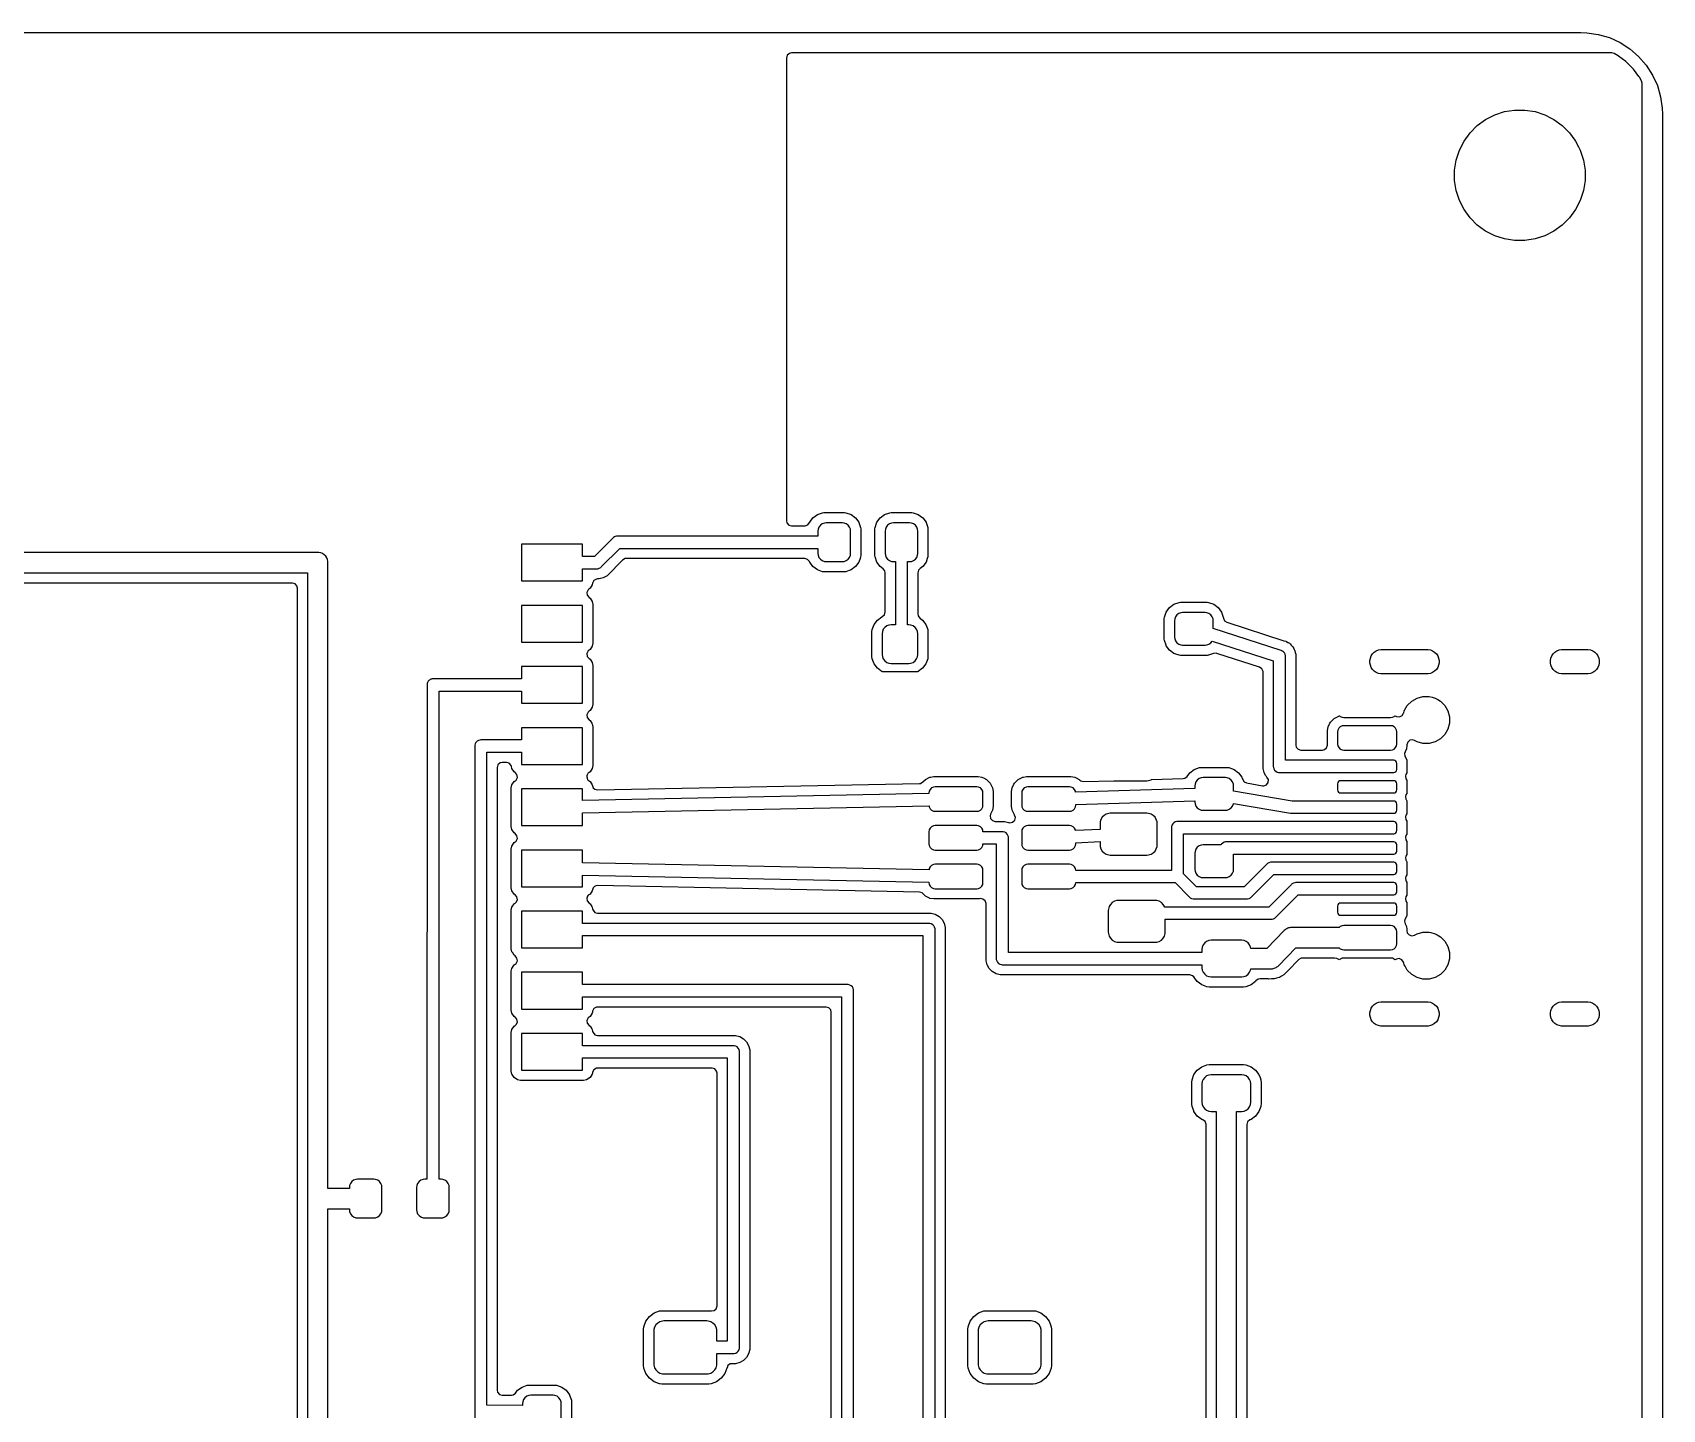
# Model space of a CAD drawing. Header units: millimetres. Extents: x 0 to 80, y 0 to 62.
# Drawn here: x 40 to 80, y 28.23 to 62 of the extents above; entities that cross this region are included whole.
import ezdxf

# ---------------------------------------------------------------- set-up
doc = ezdxf.new("R2010")
doc.units = ezdxf.units.MM
doc.layers.add('ABLATE', color=1, linetype='CONTINUOUS')

msp = doc.modelspace()

# ---------------------------------------------------------------- linework, layer by layer
at = {"layer": 'ABLATE'}
for points in [[(2, 62), (78, 62), (78.1429, 61.9975), (78.4257, 61.9568), (78.6998, 61.8763), (78.9597, 61.7576), (79.2001, 61.6031), (79.416, 61.416), (79.6031, 61.2001), (79.7576, 60.9597), (79.8763, 60.6998), (79.9568, 60.4257), (79.9975, 60.1429), (80, 60), (80, 2)], [(79.5, 1.2416), (79.5, 60.7584), (79.4848, 60.8179), (79.434, 60.911), (79.4244, 60.9259), (79.2897, 61.1058), (79.2781, 61.1192), (79.1192, 61.2781), (79.1058, 61.2897), (78.9259, 61.4244), (78.911, 61.434), (78.8179, 61.4848), (78.7584, 61.5), (58.624, 61.5), (58.5725, 61.4888), (58.5197, 61.443), (58.5, 61.376), (58.5, 58.626), (58.5, 50.0245), (58.5112, 49.973), (58.557, 49.9202), (58.624, 49.9005), (58.9536, 49.9005), (58.965, 49.901), (59.03, 49.9268), (59.0707, 49.9835), (59.0722, 49.9879), (59.0722, 49.9879), (59.1529, 50.0971), (59.2621, 50.1778), (59.2621, 50.1778), (59.3903, 50.2226), (59.3903, 50.2226), (59.4207, 50.2255), (59.4207, 50.2255), (59.9293, 50.2255), (59.9293, 50.2255), (59.9597, 50.2226), (60.0879, 50.1778), (60.0879, 50.1778), (60.1971, 50.0971), (60.2778, 49.9879), (60.2804, 49.9803), (60.3226, 49.8597), (60.3226, 49.8597), (60.3255, 49.8293), (60.3255, 49.1707), (60.3226, 49.1403), (60.3226, 49.1403), (60.3084, 49.0995), (60.2778, 49.0121), (60.1971, 48.9029), (60.0879, 48.8222), (60.0439, 48.8068), (59.9597, 48.7774), (59.9597, 48.7774), (59.9293, 48.7745), (59.4207, 48.7745), (59.4207, 48.7745), (59.3903, 48.7774), (59.3048, 48.8073), (59.2621, 48.8222), (59.1529, 48.9029), (59.0722, 49.0121), (59.0722, 49.0121), (59.0722, 49.0121), (59.0707, 49.0165), (59.0664, 49.027), (59.0207, 49.0798), (58.9536, 49.0995), (54.569, 49.0995), (54.5426, 49.0967), (54.4813, 49.0632), (54.0976, 48.6795), (54.0063, 48.6268), (53.9044, 48.5995), (53.9044, 48.5995), (53.867, 48.5995), (53.8385, 48.5962), (53.7778, 48.5616), (53.7454, 48.4997), (53.736, 48.4523), (53.736, 48.4523), (53.6806, 48.3694), (53.6562, 48.3531), (53.6329, 48.3329), (53.6027, 48.2698), (53.6114, 48.2005), (53.6562, 48.1469), (53.6806, 48.1306), (53.736, 48.0477), (53.736, 48.0477), (53.7505, 47.9747), (53.7505, 47.9747), (53.7505, 47.9747), (53.7505, 47.3011), (53.7505, 47.0253), (53.736, 46.9523), (53.6806, 46.8694), (53.6562, 46.8531), (53.6329, 46.8329), (53.6027, 46.7698), (53.6114, 46.7005), (53.6562, 46.6469), (53.6806, 46.6306), (53.736, 46.5477), (53.736, 46.5477), (53.7505, 46.4747), (53.7505, 46.4747), (53.7505, 46.4747), (53.7505, 45.5253), (53.736, 45.4523), (53.6806, 45.3694), (53.6562, 45.3531), (53.6329, 45.3329), (53.6027, 45.2698), (53.6114, 45.2005), (53.6562, 45.1469), (53.6806, 45.1306), (53.7249, 45.0642), (53.736, 45.0477), (53.736, 45.0477), (53.7505, 44.9747), (53.7505, 44.9747), (53.7505, 44.9747), (53.7505, 44.0253), (53.736, 43.9523), (53.6806, 43.8694), (53.6562, 43.8531), (53.6329, 43.8329), (53.6278, 43.8224), (53.6192, 43.8145), (53.613, 43.7914), (53.6027, 43.7698), (53.6041, 43.7583), (53.6011, 43.747), (53.6084, 43.7242), (53.6114, 43.7005), (53.6189, 43.6916), (53.6224, 43.6805), (53.636, 43.6604), (53.6806, 43.6306), (53.736, 43.5477), (53.7458, 43.4983), (53.7599, 43.4775), (53.7976, 43.4414), (53.865, 43.4231), (61.7672, 43.5825), (61.7911, 43.5853), (61.8524, 43.6188), (61.9117, 43.678), (61.9117, 43.678), (61.9117, 43.678), (62.0247, 43.7356), (62.0409, 43.7382), (62.1185, 43.7505), (63.2065, 43.7505), (63.3003, 43.7356), (63.3365, 43.7172), (63.4133, 43.678), (63.4133, 43.678), (63.4133, 43.678), (63.503, 43.5883), (63.503, 43.5883), (63.5031, 43.5883), (63.5606, 43.4753), (63.5755, 43.3815), (63.5755, 43.0185), (63.5755, 43.0185), (63.5606, 42.9247), (63.5606, 42.9247), (63.5128, 42.8308), (63.5005, 42.7921), (63.5105, 42.723), (63.5562, 42.6702), (63.6233, 42.6505), (63.8527, 42.6505), (63.8527, 42.6505), (63.9546, 42.6232), (63.9546, 42.6232), (63.9624, 42.6211), (63.9628, 42.6223), (63.9847, 42.617), (64.0532, 42.6309), (64.1033, 42.6796), (64.1191, 42.7476), (64.0997, 42.8021), (64.1014, 42.803), (64.097, 42.8117), (64.0969, 42.8117), (64.0394, 42.9247), (64.0317, 42.973), (64.0245, 43.0185), (64.0245, 43.3815), (64.0394, 43.4753), (64.086, 43.5669), (64.0969, 43.5883), (64.097, 43.5883), (64.097, 43.5883), (64.1867, 43.678), (64.1867, 43.678), (64.1867, 43.678), (64.2997, 43.7356), (64.3159, 43.7382), (64.3935, 43.7505), (65.4815, 43.7505), (65.5753, 43.7356), (65.6115, 43.7172), (65.6883, 43.678), (65.6883, 43.678), (65.6883, 43.678), (65.7031, 43.6633), (65.727, 43.6447), (65.7946, 43.6271), (66.5401, 43.65), (67.35, 43.65), (67.3891, 43.6531), (67.4493, 43.6706), (67.4625, 43.6784), (68.2371, 43.7022), (68.2774, 43.7103), (68.333, 43.7525), (68.4029, 43.8471), (68.5121, 43.9278), (68.5121, 43.9278), (68.6403, 43.9726), (68.6403, 43.9726), (68.6707, 43.9755), (68.6707, 43.9755), (69.3293, 43.9755), (69.3293, 43.9755), (69.3597, 43.9726), (69.4879, 43.9278), (69.4879, 43.9278), (69.5971, 43.8471), (69.6778, 43.7379), (69.6903, 43.7022), (69.6993, 43.6765), (69.7326, 43.626), (69.7954, 43.5953), (70.1868, 43.5283), (70.2166, 43.5269), (70.282, 43.5513), (70.3239, 43.6072), (70.3289, 43.6769), (70.2954, 43.7382), (70.2795, 43.7541), (70.2704, 43.7698), (70.2302, 43.8395), (70.2268, 43.8454), (70.2268, 43.8454), (70.2247, 43.8531), (70.1995, 43.9473), (70.1995, 44.0527), (70.1995, 46.3177), (70.1986, 46.3322), (70.1712, 46.3965), (70.1134, 46.4357), (69.0652, 46.7727), (69.0561, 46.7752), (68.9863, 46.7716), (68.8597, 46.7274), (68.8536, 46.7268), (68.8293, 46.7245), (68.1707, 46.7245), (68.1707, 46.7245), (68.1403, 46.7274), (68.0548, 46.7573), (68.0121, 46.7722), (67.9029, 46.8529), (67.8222, 46.9621), (67.8173, 46.9762), (67.7774, 47.0903), (67.7774, 47.0903), (67.7745, 47.1207), (67.7745, 47.6293), (67.7774, 47.6597), (67.7774, 47.6597), (67.8222, 47.7879), (67.8222, 47.7879), (67.9029, 47.8971), (68.0121, 47.9778), (68.0121, 47.9778), (68.1403, 48.0226), (68.1403, 48.0226), (68.1707, 48.0255), (68.1707, 48.0255), (68.8293, 48.0255), (68.8293, 48.0255), (68.8597, 48.0226), (68.9879, 47.9778), (68.9879, 47.9778), (69.0971, 47.8971), (69.1778, 47.7879), (69.189, 47.7558), (69.2226, 47.6597), (69.2226, 47.6597), (69.2243, 47.6419), (69.2246, 47.6389), (69.252, 47.5746), (69.3098, 47.5354), (70.7103, 47.0852), (70.7161, 47.0835), (70.7546, 47.0732), (70.7621, 47.0701), (70.7621, 47.0702), (70.7655, 47.0688), (70.7654, 47.0686), (70.7728, 47.0652), (70.8062, 47.0436), (70.8114, 47.0404), (70.8459, 47.0205), (70.8524, 47.0155), (70.8524, 47.0156), (70.8553, 47.0134), (70.8552, 47.0133), (70.8614, 47.008), (70.8881, 46.9785), (70.8923, 46.9741), (70.9141, 46.9523), (70.9205, 46.9459), (70.9254, 46.9395), (70.9255, 46.9396), (70.9277, 46.9366), (70.9276, 46.9365), (70.9322, 46.9299), (70.9504, 46.8944), (70.9533, 46.8891), (70.9647, 46.8694), (70.9732, 46.8546), (70.9763, 46.8471), (70.9764, 46.8471), (70.9778, 46.8437), (70.9776, 46.8437), (70.9804, 46.8361), (70.9804, 46.836), (70.9888, 46.7971), (70.9902, 46.7912), (71.0005, 46.7527), (71.0005, 46.7527), (71.0016, 46.7447), (71.0017, 46.7447), (71.0021, 46.7411), (71.0019, 46.7411), (71.0026, 46.733), (71.001, 46.7005), (71.0007, 46.6932), (71.0005, 46.6871), (71.0005, 44.5245), (71.0117, 44.473), (71.0575, 44.4202), (71.1245, 44.4005), (71.6555, 44.4005), (71.707, 44.4117), (71.7598, 44.4575), (71.7795, 44.5245), (71.7795, 44.8815), (71.7944, 44.9753), (71.8397, 45.0642), (71.8519, 45.0883), (71.852, 45.0883), (71.852, 45.0883), (71.9417, 45.178), (71.9417, 45.178), (71.9417, 45.178), (72.0547, 45.2356), (72.0675, 45.2377), (72.081, 45.2398), (72.0928, 45.2279), (72.1372, 45.2062), (72.18, 45.2), (73.33, 45.2), (73.3728, 45.2062), (73.4172, 45.2279), (73.429, 45.2398), (73.4553, 45.2356), (73.4553, 45.2356), (73.4724, 45.2269), (73.4799, 45.2234), (73.5493, 45.2151), (73.6121, 45.2457), (73.6485, 45.3053), (73.6508, 45.314), (73.6637, 45.3621), (73.7395, 45.4934), (73.7395, 45.4934), (73.8466, 45.6005), (73.8466, 45.6005), (73.9779, 45.6763), (74.1242, 45.7155), (74.2758, 45.7155), (74.349, 45.6959), (74.4221, 45.6763), (74.4878, 45.6384), (74.5534, 45.6005), (74.6605, 45.4934), (74.7363, 45.3621), (74.7755, 45.2158), (74.7755, 45.0642), (74.7363, 44.9179), (74.6605, 44.7866), (74.5534, 44.6795), (74.4221, 44.6037), (74.2758, 44.5645), (74.2758, 44.5645), (74.1242, 44.5645), (74.1242, 44.5645), (73.9779, 44.6037), (73.9779, 44.6037), (73.9779, 44.6037), (73.9165, 44.6391), (73.8721, 44.6545), (73.803, 44.6446), (73.7502, 44.5988), (73.7305, 44.5318), (73.7305, 44.5185), (73.7305, 44.5185), (73.7305, 44.5185), (73.7156, 44.4247), (73.7156, 44.4247), (73.7156, 44.4247), (73.709, 44.4117), (73.6833, 44.3612), (73.6709, 44.3216), (73.6814, 44.2525), (73.7243, 44.1605), (73.7305, 44.1131), (73.7305, 43.8869), (73.7243, 43.8395), (73.707, 43.8024), (73.6965, 43.7667), (73.707, 43.6976), (73.7243, 43.6605), (73.7305, 43.6131), (73.7305, 43.3869), (73.7243, 43.3395), (73.707, 43.3024), (73.6965, 43.2667), (73.707, 43.1976), (73.7094, 43.1923), (73.7243, 43.1605), (73.7305, 43.1131), (73.7305, 42.8869), (73.7243, 42.8395), (73.707, 42.8024), (73.6965, 42.7667), (73.707, 42.6976), (73.7243, 42.6605), (73.7305, 42.6131), (73.7305, 42.3869), (73.7243, 42.3395), (73.707, 42.3024), (73.6965, 42.2667), (73.707, 42.1976), (73.7243, 42.1605), (73.7305, 42.1131), (73.7305, 41.8869), (73.7243, 41.8395), (73.707, 41.8024), (73.6965, 41.7667), (73.707, 41.6976), (73.7094, 41.6925), (73.7243, 41.6605), (73.7305, 41.6131), (73.7305, 41.3869), (73.7243, 41.3395), (73.707, 41.3024), (73.6965, 41.2667), (73.707, 41.1976), (73.7243, 41.1605), (73.7305, 41.1131), (73.7305, 40.8869), (73.7243, 40.8395), (73.707, 40.8024), (73.6965, 40.7667), (73.707, 40.6976), (73.7243, 40.6605), (73.7305, 40.6131), (73.7305, 40.3869), (73.7243, 40.3395), (73.6814, 40.2475), (73.6704, 40.2075), (73.6833, 40.1388), (73.7156, 40.0753), (73.7263, 40.008), (73.7305, 39.9815), (73.7305, 39.9682), (73.7394, 39.9222), (73.7826, 39.8672), (73.8486, 39.8444), (73.9165, 39.8609), (73.9779, 39.8963), (73.9779, 39.8963), (73.9779, 39.8963), (73.9779, 39.8963), (74.1242, 39.9355), (74.2758, 39.9355), (74.3127, 39.9256), (74.4221, 39.8963), (74.4724, 39.8672), (74.5534, 39.8205), (74.6605, 39.7134), (74.7363, 39.5821), (74.7755, 39.4358), (74.7755, 39.2842), (74.7363, 39.1379), (74.6605, 39.0066), (74.5534, 38.8995), (74.4221, 38.8237), (74.2758, 38.7845), (74.2758, 38.7845), (74.1242, 38.7845), (74.1242, 38.7845), (73.9779, 38.8237), (73.8466, 38.8995), (73.7395, 39.0066), (73.6859, 39.0995), (73.6637, 39.1379), (73.6508, 39.186), (73.6485, 39.1947), (73.6461, 39.2026), (73.6058, 39.2597), (73.5411, 39.286), (73.4724, 39.2731), (73.4553, 39.2644), (73.429, 39.2602), (73.4172, 39.2721), (73.3728, 39.2938), (73.33, 39.3), (72.18, 39.3), (72.1372, 39.2938), (72.0928, 39.2721), (72.081, 39.2602), (72.0547, 39.2644), (72.0122, 39.286), (71.9559, 39.2995), (71.1632, 39.2995), (71.1354, 39.2963), (71.0744, 39.2621), (70.8096, 38.9906), (70.801, 38.9807), (70.8005, 38.9802), (70.8005, 38.9802), (70.7565, 38.9362), (70.7557, 38.9354), (70.7122, 38.8908), (70.7095, 38.8892), (70.7073, 38.887), (70.6529, 38.8556), (70.5989, 38.8235), (70.5959, 38.8227), (70.5932, 38.8211), (70.5326, 38.8049), (70.4721, 38.7879), (70.4689, 38.7878), (70.4659, 38.787), (70.4031, 38.787), (70.3403, 38.7862), (70.3403, 38.7862), (70.3396, 38.7862), (70.3264, 38.787), (70.1248, 38.787), (70.0815, 38.7792), (70.0255, 38.7373), (70.0147, 38.7228), (70.0147, 38.7228), (70.0147, 38.7228), (69.9052, 38.6409), (69.9052, 38.6409), (69.7771, 38.5931), (69.7205, 38.587), (68.8795, 38.587), (68.8229, 38.5931), (68.6948, 38.6409), (68.5853, 38.7228), (68.5138, 38.8183), (68.4996, 38.8373), (68.4674, 38.8673), (68.4003, 38.887), (67.5564, 38.887), (67.55, 38.8875), (66.65, 38.8875), (66.6436, 38.887), (63.8527, 38.887), (63.7473, 38.887), (63.6454, 38.9143), (63.5541, 38.967), (63.4795, 39.0416), (63.4268, 39.1329), (63.3995, 39.2348), (63.3995, 40.6349), (63.3995, 40.6367), (63.3788, 40.7034), (63.3254, 40.7484), (63.2561, 40.7574), (63.2311, 40.7534), (63.2065, 40.7495), (63.2065, 40.7495), (62.1185, 40.7495), (62.1185, 40.7495), (62.0247, 40.7644), (62.0139, 40.7698), (61.9117, 40.822), (61.9117, 40.822), (61.9117, 40.822), (61.8524, 40.8812), (61.8339, 40.8965), (61.7672, 40.9175), (53.865, 41.0769), (53.834, 41.0736), (53.8246, 41.0682), (53.8137, 41.0669), (53.7947, 41.0513), (53.7733, 41.039), (53.7683, 41.0294), (53.7599, 41.0225), (53.7458, 41.0017), (53.736, 40.9523), (53.6806, 40.8694), (53.636, 40.8396), (53.6224, 40.8195), (53.6027, 40.7698), (53.6114, 40.7005), (53.6562, 40.6469), (53.6806, 40.6306), (53.7256, 40.5632), (53.736, 40.5477), (53.736, 40.5477), (53.7454, 40.5003), (53.7542, 40.473), (53.8, 40.4202), (53.867, 40.4005), (62.0527, 40.4005), (62.0527, 40.4005), (62.1546, 40.3732), (62.2459, 40.3205), (62.3205, 40.2459), (62.3732, 40.1546), (62.4005, 40.0527), (62.4005, 40.0527), (62.4005, 30.1979), (62.4005, 23.5479)], [(47.25, 22.25), (47.25, 33.15), (47.775, 33.15), (47.775, 33.125), (47.7796, 33.0825), (47.7995, 33.0291), (47.8336, 32.9836), (47.8792, 32.9495), (47.9325, 32.9296), (47.975, 32.925), (48.375, 32.925), (48.4175, 32.9296), (48.4709, 32.9495), (48.5164, 32.9836), (48.5505, 33.0291), (48.5704, 33.0825), (48.575, 33.125), (48.575, 33.675), (48.5704, 33.7175), (48.5505, 33.7708), (48.5164, 33.8164), (48.4709, 33.8505), (48.4175, 33.8704), (48.375, 33.875), (47.975, 33.875), (47.9325, 33.8704), (47.8792, 33.8505), (47.8336, 33.8164), (47.7995, 33.7708), (47.7796, 33.7175), (47.775, 33.675), (47.775, 33.65), (47.25, 33.65), (47.25, 49), (47.2488, 49.0245), (47.2392, 49.0726), (47.2205, 49.1178), (47.1933, 49.1586), (47.1586, 49.1933), (47.1178, 49.2205), (47.0726, 49.2392), (47.0245, 49.2488), (47, 49.25), (36, 49.25)], [(36, 48.75), (46.75, 48.75), (46.75, 22.25), (29.65, 22.25)], [(30.0245, 22.5005), (46.3755, 22.5005), (46.427, 22.5117), (46.4798, 22.5575), (46.4995, 22.6245), (46.4995, 48.3755), (46.4883, 48.427), (46.4425, 48.4798), (46.3755, 48.4995), (36.3338, 48.4995)], [(52.975, 27.975), (52.975, 28.375), (52.9704, 28.4175), (52.9505, 28.4709), (52.9164, 28.5164), (52.8708, 28.5505), (52.8175, 28.5704), (52.775, 28.575), (52.225, 28.575), (52.1825, 28.5704), (52.1292, 28.5505), (52.0836, 28.5164), (52.0495, 28.4709), (52.0296, 28.4175), (52.025, 28.375), (52.025, 28.3266), (51.15, 28.3295), (51.15, 44.35), (52, 44.35), (52, 44.05), (53.5, 44.05), (53.5, 44.95), (52, 44.95), (52, 44.65), (51, 44.65), (50.9804, 44.6487), (50.9426, 44.6386), (50.9087, 44.619), (50.881, 44.5913), (50.8614, 44.5574), (50.8513, 44.5196), (50.85, 44.5), (50.85, 24.023)], [(59.5995, 23.0641), (59.5995, 37.9755), (59.5883, 38.027), (59.5425, 38.0798), (59.4755, 38.0995), (53.867, 38.0995), (53.8385, 38.0962), (53.7778, 38.0616), (53.7454, 37.9997), (53.7406, 37.9755), (53.736, 37.9523), (53.6806, 37.8694), (53.6562, 37.8531), (53.6329, 37.8329), (53.6027, 37.7698), (53.6114, 37.7005), (53.6562, 37.6469), (53.6806, 37.6306), (53.7232, 37.5669), (53.736, 37.5477), (53.736, 37.5477), (53.7454, 37.5003), (53.7542, 37.473), (53.8, 37.4202), (53.867, 37.4005), (57.2527, 37.4005), (57.2527, 37.4005), (57.3546, 37.3732), (57.4459, 37.3205), (57.5205, 37.2459), (57.5732, 37.1546), (57.6005, 37.0527), (57.6005, 29.6973), (57.5732, 29.5954), (57.5205, 29.5041), (57.4459, 29.4295), (57.3546, 29.3768), (57.2527, 29.3495), (57.2527, 29.3495), (57.162, 29.3495), (57.1228, 29.3432), (57.0654, 29.3033), (57.0431, 29.2495), (57.0409, 29.2501), (57.0391, 29.2425), (57.0391, 29.2425), (56.9888, 29.1077), (56.9025, 28.9925), (56.7873, 28.9062), (56.6525, 28.8559), (56.5929, 28.8495), (55.4471, 28.8495), (55.3944, 28.8552), (55.3875, 28.8559), (55.3875, 28.8559), (55.2527, 28.9062), (55.2527, 28.9062), (55.1375, 28.9925), (55.1375, 28.9925), (55.0512, 29.1077), (55.0512, 29.1077), (55.0009, 29.2425), (54.9945, 29.3021), (54.9945, 29.3021), (54.9945, 30.1979), (54.9945, 30.1979), (54.9945, 30.1979), (55.0009, 30.2575), (55.0512, 30.3923), (55.0512, 30.3923), (55.1375, 30.5075), (55.1375, 30.5075), (55.2527, 30.5938), (55.2527, 30.5938), (55.3875, 30.6441), (55.4471, 30.6505), (55.4471, 30.6505), (56.5929, 30.6505), (56.5929, 30.6505), (56.5929, 30.6505), (56.5929, 30.6505), (56.6556, 30.6438), (56.6579, 30.6433), (56.6586, 30.6434), (56.6602, 30.6433), (56.6602, 30.6437), (56.727, 30.6533), (56.7798, 30.699), (56.7995, 30.7661), (56.7995, 36.4755), (56.7883, 36.527), (56.7425, 36.5798), (56.6755, 36.5995), (53.867, 36.5995), (53.8385, 36.5962), (53.7778, 36.5616), (53.7454, 36.4997), (53.7406, 36.4755), (53.736, 36.4523), (53.6806, 36.3694), (53.5977, 36.314), (53.5247, 36.2995), (53.5247, 36.2995), (51.9753, 36.2995), (51.9753, 36.2995), (51.9753, 36.2995), (51.9023, 36.314), (51.9023, 36.314), (51.9014, 36.3146), (51.8194, 36.3694), (51.7704, 36.4427), (51.764, 36.4523), (51.764, 36.4523), (51.7495, 36.5253), (51.7495, 37.4747), (51.764, 37.5477), (51.764, 37.5477), (51.8194, 37.6306), (51.8438, 37.6469), (51.8671, 37.6671), (51.8973, 37.7302), (51.8886, 37.7995), (51.8438, 37.8531), (51.8194, 37.8694), (51.764, 37.9523), (51.764, 37.9523), (51.764, 37.9523), (51.7495, 38.0253), (51.7495, 38.9747), (51.764, 39.0477), (51.764, 39.0477), (51.8194, 39.1306), (51.8303, 39.1379), (51.8438, 39.1469), (51.8671, 39.1671), (51.8973, 39.2302), (51.8886, 39.2995), (51.8438, 39.3531), (51.8194, 39.3694), (51.7824, 39.4248), (51.764, 39.4523), (51.764, 39.4523), (51.7495, 39.5253), (51.7495, 40.4747), (51.764, 40.5477), (51.764, 40.5477), (51.8194, 40.6306), (51.8285, 40.6367), (51.8438, 40.6469), (51.8671, 40.6671), (51.8973, 40.7302), (51.8886, 40.7995), (51.8438, 40.8531), (51.8194, 40.8694), (51.764, 40.9523), (51.764, 40.9523), (51.764, 40.9523), (51.7495, 41.0253), (51.7495, 41.9747), (51.764, 42.0477), (51.764, 42.0477), (51.8194, 42.1306), (51.8438, 42.1469), (51.8671, 42.1671), (51.8973, 42.2302), (51.8886, 42.2995), (51.8438, 42.3531), (51.8194, 42.3694), (51.764, 42.4523), (51.764, 42.4523), (51.764, 42.4523), (51.7495, 42.5253), (51.7495, 43.4747), (51.764, 43.5477), (51.764, 43.5477), (51.8194, 43.6306), (51.8405, 43.6447), (51.8438, 43.6469), (51.8671, 43.6671), (51.8973, 43.7302), (51.8886, 43.7995), (51.8438, 43.8531), (51.8194, 43.8694), (51.764, 43.9523), (51.764, 43.9523), (51.764, 43.9523), (51.7546, 43.9997), (51.7458, 44.027), (51.7, 44.0798), (51.633, 44.0995), (51.5245, 44.0995), (51.473, 44.0883), (51.4202, 44.0425), (51.4005, 43.9755), (51.4005, 28.7028), (51.4115, 28.6516), (51.4571, 28.5987), (51.5241, 28.5788), (51.7519, 28.578), (51.7964, 28.5861), (51.8521, 28.6284), (51.9029, 28.6971), (52.0121, 28.7778), (52.0121, 28.7778), (52.1403, 28.8226), (52.1403, 28.8226), (52.1707, 28.8255), (52.1707, 28.8255), (52.8293, 28.8255), (52.8293, 28.8255), (52.8597, 28.8226), (52.9879, 28.7778), (52.9879, 28.7778), (53.0971, 28.6971), (53.1778, 28.5879), (53.1808, 28.5792), (53.2226, 28.4597), (53.2226, 28.4597), (53.2255, 28.4293), (53.2255, 27.9207)], [(62.15, 22.75), (62.15, 40), (62.1487, 40.0196), (62.1386, 40.0574), (62.119, 40.0913), (62.0913, 40.119), (62.0574, 40.1386), (62.0196, 40.1487), (62, 40.15), (53.5, 40.15), (53.5, 40.45), (52, 40.45), (52, 39.55), (53.5, 39.55), (53.5, 39.85), (61.85, 39.85), (61.85, 27.975)], [(60.15, 22.75), (60.15, 38.5), (60.1487, 38.5196), (60.1386, 38.5574), (60.119, 38.5913), (60.0913, 38.619), (60.0574, 38.6386), (60.0196, 38.6487), (60, 38.65), (53.5, 38.65), (53.5, 38.95), (52, 38.95), (52, 38.05), (53.5, 38.05), (53.5, 38.35), (59.85, 38.35), (59.85, 22.75)], [(68.7995, 16.6591), (68.7995, 35.2157), (68.7992, 35.2246), (68.7748, 35.29), (68.7188, 35.3319), (68.6948, 35.3409), (68.5853, 35.4228), (68.5034, 35.5323), (68.4969, 35.5495), (68.4556, 35.6604), (68.4495, 35.717), (68.4495, 35.717), (68.4495, 36.258), (68.4556, 36.3146), (68.5034, 36.4427), (68.5853, 36.5522), (68.6948, 36.6341), (68.8229, 36.6819), (68.8795, 36.688), (68.8795, 36.688), (69.7205, 36.688), (69.7771, 36.6819), (69.7771, 36.6819), (69.7771, 36.6819), (69.9052, 36.6341), (69.9052, 36.6341), (69.9092, 36.6311), (70.0147, 36.5522), (70.0966, 36.4427), (70.124, 36.3694), (70.1444, 36.3146), (70.146, 36.2995), (70.1505, 36.258), (70.1505, 35.717), (70.1505, 35.717), (70.1505, 35.717), (70.1467, 35.6816), (70.1444, 35.6604), (70.0966, 35.5323), (70.0147, 35.4228), (69.9052, 35.3409), (69.8811, 35.3319), (69.873, 35.3285), (69.8202, 35.2828), (69.8005, 35.2157), (69.8005, 16.9837)], [(69.55, 16.8286), (69.55, 35.5375), (69.675, 35.5375), (69.7332, 35.5452), (69.7875, 35.5676), (69.8341, 35.6034), (69.8699, 35.65), (69.8923, 35.7043), (69.9, 35.7625), (69.9, 36.2125), (69.8923, 36.2707), (69.8699, 36.325), (69.8341, 36.3716), (69.7875, 36.4074), (69.7332, 36.4298), (69.675, 36.4375), (68.925, 36.4375), (68.8668, 36.4298), (68.8125, 36.4074), (68.7659, 36.3716), (68.7301, 36.325), (68.7077, 36.2707), (68.7, 36.2125), (68.7, 35.7625), (68.7077, 35.7043), (68.7301, 35.65), (68.7659, 35.6034), (68.8125, 35.5676), (68.8668, 35.5452), (68.925, 35.5375), (69.05, 35.5375), (69.05, 16.725)]]:
    msp.add_lwpolyline(points, dxfattribs=at)
for points in [[(76.8748, 60.0611), (77.1144, 59.9832), (77.2687, 59.9046), (77.3388, 59.8689), (77.3388, 59.8689), (77.3388, 59.8689), (77.5426, 59.7208), (77.5427, 59.7208), (77.7208, 59.5427), (77.7208, 59.5426), (77.85, 59.3649), (77.8689, 59.3388), (77.9417, 59.1958), (77.9832, 59.1144), (77.9832, 59.1144), (77.9832, 59.1144), (78.0611, 58.8748), (78.1005, 58.626), (78.1005, 58.374), (78.0611, 58.1252), (77.9832, 57.8856), (77.8689, 57.6612), (77.7208, 57.4573), (77.5427, 57.2792), (77.3388, 57.1311), (77.1144, 57.0168), (76.8748, 56.9389), (76.626, 56.8995), (76.626, 56.8995), (76.374, 56.8995), (76.374, 56.8995), (76.1252, 56.9389), (75.8856, 57.0168), (75.8856, 57.0168), (75.8856, 57.0168), (75.8042, 57.0583), (75.6612, 57.1311), (75.6351, 57.15), (75.4573, 57.2792), (75.4573, 57.2792), (75.2792, 57.4573), (75.2792, 57.4574), (75.1311, 57.6612), (75.0168, 57.8856), (74.9389, 58.1252), (74.8995, 58.374), (74.8995, 58.626), (74.9389, 58.8748), (75.0168, 59.1144), (75.1311, 59.3388), (75.2792, 59.5426), (75.2792, 59.5427), (75.4573, 59.7208), (75.4573, 59.7208), (75.6612, 59.8689), (75.8856, 59.9832), (76.1252, 60.0611), (76.2496, 60.0808), (76.374, 60.1005), (76.626, 60.1005)], [(61.6097, 50.2226), (61.7379, 50.1778), (61.7379, 50.1778), (61.8471, 50.0971), (61.9278, 49.9879), (61.9304, 49.9803), (61.9726, 49.8597), (61.9726, 49.8597), (61.9755, 49.8293), (61.9755, 49.1707), (61.9726, 49.1403), (61.9726, 49.1403), (61.9584, 49.0995), (61.9278, 49.0121), (61.8471, 48.9029), (61.7824, 48.8551), (61.7759, 48.8502), (61.7452, 48.8175), (61.7255, 48.7505), (61.7255, 47.7404), (61.7333, 47.697), (61.7752, 47.6411), (61.791, 47.6293), (61.8415, 47.5915), (61.9223, 47.4835), (61.9695, 47.357), (61.9707, 47.3454), (61.9755, 47.3011), (61.9755, 47.3011), (61.9755, 46.6989), (61.9755, 46.6989), (61.9746, 46.6901), (61.9695, 46.643), (61.9223, 46.5165), (61.8415, 46.4085), (61.7335, 46.3277), (61.7148, 46.3207), (60.8602, 46.3207), (60.8416, 46.3277), (60.8415, 46.3277), (60.8156, 46.3471), (60.7335, 46.4085), (60.6527, 46.5165), (60.6527, 46.5166), (60.6055, 46.643), (60.5995, 46.6989), (60.5995, 47.3011), (60.6055, 47.357), (60.6527, 47.4834), (60.6527, 47.4835), (60.7335, 47.5915), (60.8416, 47.6723), (60.8416, 47.6723), (60.8438, 47.6732), (60.852, 47.6766), (60.9048, 47.7223), (60.9245, 47.7894), (60.9245, 48.7505), (60.9164, 48.7946), (60.8741, 48.8502), (60.8029, 48.9028), (60.8028, 48.9029), (60.7222, 49.0121), (60.7222, 49.0121), (60.6774, 49.1403), (60.6774, 49.1403), (60.6745, 49.1707), (60.6745, 49.8293), (60.6774, 49.8597), (60.6774, 49.8597), (60.7222, 49.9879), (60.7222, 49.9879), (60.8029, 50.0971), (60.9121, 50.1778), (60.9121, 50.1778), (61.0403, 50.2226), (61.0403, 50.2226), (61.0707, 50.2255), (61.0707, 50.2255), (61.5793, 50.2255), (61.5793, 50.2255)], [(59.4325, 49.9704), (59.3792, 49.9505), (59.3336, 49.9164), (59.2995, 49.8709), (59.2796, 49.8175), (59.275, 49.775), (59.275, 49.65), (54.3517, 49.65), (54.3321, 49.6487), (54.2943, 49.6386), (54.2805, 49.6306), (54.2604, 49.619), (54.2456, 49.6061), (53.7896, 49.15), (53.5, 49.15), (53.5, 49.45), (52, 49.45), (52, 48.55), (53.5, 48.55), (53.5, 48.85), (53.8517, 48.85), (53.8713, 48.8513), (53.9091, 48.8614), (53.943, 48.881), (53.9578, 48.8939), (54.4138, 49.35), (59.275, 49.35), (59.275, 49.225), (59.2796, 49.1825), (59.2995, 49.1291), (59.3336, 49.0836), (59.3792, 49.0495), (59.4325, 49.0296), (59.475, 49.025), (59.875, 49.025), (59.9175, 49.0296), (59.9709, 49.0495), (60.0164, 49.0836), (60.0505, 49.1291), (60.0704, 49.1825), (60.075, 49.225), (60.075, 49.775), (60.0704, 49.8175), (60.0505, 49.8709), (60.0164, 49.9164), (59.9709, 49.9505), (59.9175, 49.9704), (59.875, 49.975), (59.475, 49.975)], [(61.0825, 49.9704), (61.0291, 49.9505), (60.9836, 49.9164), (60.9495, 49.8709), (60.9296, 49.8175), (60.925, 49.775), (60.925, 49.225), (60.9296, 49.1825), (60.9495, 49.1291), (60.9836, 49.0836), (61.0291, 49.0495), (61.0825, 49.0296), (61.125, 49.025), (61.175, 49.025), (61.175, 47.475), (61.0687, 47.475), (61.017, 47.4688), (60.9615, 47.4469), (60.9141, 47.4109), (60.8781, 47.3635), (60.8562, 47.308), (60.85, 47.2562), (60.85, 46.7438), (60.8562, 46.692), (60.8781, 46.6365), (60.9141, 46.5891), (60.9615, 46.5531), (61.017, 46.5312), (61.0687, 46.525), (61.5062, 46.525), (61.558, 46.5312), (61.6135, 46.5531), (61.6609, 46.5891), (61.6969, 46.6365), (61.7188, 46.692), (61.725, 46.7438), (61.725, 47.2562), (61.7188, 47.308), (61.6969, 47.3635), (61.6609, 47.4109), (61.6135, 47.4469), (61.558, 47.4688), (61.5062, 47.475), (61.475, 47.475), (61.475, 49.025), (61.525, 49.025), (61.5675, 49.0296), (61.6208, 49.0495), (61.6664, 49.0836), (61.7005, 49.1291), (61.7204, 49.1825), (61.725, 49.225), (61.725, 49.775), (61.7204, 49.8175), (61.7005, 49.8709), (61.6664, 49.9164), (61.6208, 49.9505), (61.5675, 49.9704), (61.525, 49.975), (61.125, 49.975)], [(52, 47.05), (53.5, 47.05), (53.5, 47.95), (52, 47.95)], [(68.1825, 47.7704), (68.1292, 47.7505), (68.0836, 47.7164), (68.0495, 47.6709), (68.0296, 47.6175), (68.025, 47.575), (68.025, 47.175), (68.0296, 47.1325), (68.0495, 47.0791), (68.0836, 47.0336), (68.1292, 46.9995), (68.1825, 46.9796), (68.225, 46.975), (68.775, 46.975), (68.8175, 46.9796), (68.8708, 46.9995), (68.9164, 47.0336), (68.9466, 47.0739), (70.45, 46.5907), (70.45, 44), (70.4513, 43.9804), (70.4614, 43.9426), (70.481, 43.9087), (70.5087, 43.881), (70.5426, 43.8614), (70.5804, 43.8513), (70.6, 43.85), (72.105, 43.85), (73.405, 43.85), (73.4337, 43.8557), (73.458, 43.872), (73.4743, 43.8963), (73.48, 43.925), (73.48, 44.075), (73.4743, 44.1037), (73.458, 44.128), (73.4337, 44.1443), (73.405, 44.15), (72.755, 44.15), (70.75, 44.15), (70.75, 46.7), (70.7494, 46.7096), (70.7495, 46.7122), (70.7491, 46.7143), (70.7487, 46.7196), (70.7446, 46.735), (70.7412, 46.7505), (70.7395, 46.7538), (70.7386, 46.7574), (70.7306, 46.7712), (70.7233, 46.7854), (70.7209, 46.7881), (70.719, 46.7913), (70.7077, 46.8026), (70.6971, 46.8144), (70.6939, 46.8164), (70.6913, 46.819), (70.6775, 46.827), (70.6641, 46.8356), (70.6592, 46.8376), (70.6574, 46.8386), (70.6549, 46.8393), (70.6459, 46.8428), (68.975, 47.3799), (68.975, 47.575), (68.9704, 47.6175), (68.9505, 47.6709), (68.9164, 47.7164), (68.8708, 47.7505), (68.8175, 47.7704), (68.775, 47.775), (68.225, 47.775)], [(74.2494, 46.8686), (74.3071, 46.8571), (74.3614, 46.8346), (74.4103, 46.8019), (74.4519, 46.7603), (74.4846, 46.7114), (74.5071, 46.6571), (74.5186, 46.5994), (74.5186, 46.5406), (74.5071, 46.4829), (74.4846, 46.4286), (74.4519, 46.3797), (74.4103, 46.3381), (74.3614, 46.3054), (74.3071, 46.2829), (74.2494, 46.2714), (74.22, 46.27), (73.12, 46.27), (73.0906, 46.2714), (73.0329, 46.2829), (72.9786, 46.3054), (72.9297, 46.3381), (72.8881, 46.3797), (72.8554, 46.4286), (72.8329, 46.4829), (72.8214, 46.5406), (72.8214, 46.5994), (72.8329, 46.6571), (72.8554, 46.7114), (72.8881, 46.7603), (72.9297, 46.8019), (72.9786, 46.8346), (73.0329, 46.8571), (73.0906, 46.8686), (73.12, 46.87), (74.22, 46.87)], [(78.1794, 46.8686), (78.2371, 46.8571), (78.2914, 46.8346), (78.3403, 46.8019), (78.3819, 46.7603), (78.4146, 46.7114), (78.4371, 46.6571), (78.4486, 46.5994), (78.4486, 46.5406), (78.4371, 46.4829), (78.4146, 46.4286), (78.3819, 46.3797), (78.3403, 46.3381), (78.2914, 46.3054), (78.2371, 46.2829), (78.1794, 46.2714), (78.15, 46.27), (77.55, 46.27), (77.5206, 46.2714), (77.4629, 46.2829), (77.4086, 46.3054), (77.3597, 46.3381), (77.3181, 46.3797), (77.2854, 46.4286), (77.2629, 46.4829), (77.2514, 46.5406), (77.2514, 46.5994), (77.2629, 46.6571), (77.2854, 46.7114), (77.3181, 46.7603), (77.3597, 46.8019), (77.4086, 46.8346), (77.4629, 46.8571), (77.5206, 46.8686), (77.55, 46.87), (78.15, 46.87)], [(52, 46.15), (49.83, 46.15), (49.8105, 46.1487), (49.8105, 46.1487), (49.8105, 46.1487), (49.8104, 46.1487), (49.7921, 46.1438), (49.7727, 46.1386), (49.7726, 46.1386), (49.7726, 46.1386), (49.7558, 46.1289), (49.7387, 46.119), (49.7387, 46.119), (49.7387, 46.119), (49.7254, 46.1057), (49.711, 46.0914), (49.711, 46.0913), (49.711, 46.0913), (49.7012, 46.0743), (49.6914, 46.0575), (49.6914, 46.0574), (49.6914, 46.0574), (49.6862, 46.038), (49.6813, 46.0196), (49.6813, 46.0196), (49.6813, 46.0196), (49.6813, 46.0195), (49.68, 46.0001), (49.6752, 33.875), (49.625, 33.875), (49.5825, 33.8704), (49.5291, 33.8505), (49.4836, 33.8164), (49.4495, 33.7708), (49.4296, 33.7175), (49.425, 33.675), (49.425, 33.125), (49.4296, 33.0825), (49.4495, 33.0291), (49.4836, 32.9836), (49.5291, 32.9495), (49.5825, 32.9296), (49.625, 32.925), (50.025, 32.925), (50.0675, 32.9296), (50.1208, 32.9495), (50.1664, 32.9836), (50.2005, 33.0291), (50.2204, 33.0825), (50.225, 33.125), (50.225, 33.675), (50.2204, 33.7175), (50.2005, 33.7708), (50.1664, 33.8164), (50.1208, 33.8505), (50.0675, 33.8704), (50.025, 33.875), (49.9752, 33.875), (49.9799, 45.85), (52, 45.85), (52, 45.55), (53.5, 45.55), (53.5, 46.45), (52, 46.45)], [(72.1372, 44.9938), (72.0928, 44.9721), (72.0579, 44.9372), (72.0362, 44.8928), (72.03, 44.85), (72.03, 44.55), (72.0362, 44.5072), (72.0579, 44.4628), (72.0928, 44.4279), (72.1372, 44.4062), (72.18, 44.4), (73.33, 44.4), (73.3728, 44.4062), (73.4172, 44.4279), (73.4521, 44.4628), (73.4738, 44.5072), (73.48, 44.55), (73.48, 44.85), (73.4738, 44.8928), (73.4521, 44.9372), (73.4172, 44.9721), (73.3728, 44.9938), (73.33, 45), (72.18, 45)], [(68.6825, 43.7204), (68.6292, 43.7005), (68.5836, 43.6664), (68.5495, 43.6209), (68.5296, 43.5675), (68.525, 43.525), (68.525, 43.4605), (65.597, 43.3704), (65.5938, 43.3928), (65.5721, 43.4372), (65.5372, 43.4721), (65.4928, 43.4938), (65.45, 43.5), (64.425, 43.5), (64.3822, 43.4938), (64.3378, 43.4721), (64.3029, 43.4372), (64.2812, 43.3928), (64.275, 43.35), (64.275, 43.05), (64.2812, 43.0072), (64.3029, 42.9628), (64.3378, 42.9279), (64.3822, 42.9062), (64.425, 42.9), (65.45, 42.9), (65.4928, 42.9062), (65.5372, 42.9279), (65.5721, 42.9628), (65.5938, 43.0072), (65.6, 43.05), (65.6, 43.0703), (68.525, 43.1603), (68.525, 43.125), (68.5296, 43.0825), (68.5495, 43.0292), (68.5836, 42.9836), (68.6292, 42.9495), (68.6825, 42.9296), (68.725, 42.925), (69.275, 42.925), (69.3175, 42.9296), (69.3708, 42.9495), (69.4164, 42.9836), (69.4505, 43.0292), (69.4704, 43.0825), (69.4715, 43.0922), (70.8747, 42.8521), (70.8788, 42.8517), (70.8804, 42.8513), (70.8873, 42.8508), (70.8942, 42.8501), (70.8959, 42.8503), (70.9, 42.85), (72.105, 42.85), (73.405, 42.85), (73.4337, 42.8557), (73.458, 42.872), (73.4743, 42.8963), (73.48, 42.925), (73.48, 43.075), (73.4743, 43.1037), (73.458, 43.128), (73.4337, 43.1443), (73.405, 43.15), (72.755, 43.15), (70.9127, 43.15), (69.475, 43.3959), (69.475, 43.525), (69.4704, 43.5675), (69.4505, 43.6209), (69.4164, 43.6664), (69.3708, 43.7005), (69.3175, 43.7204), (69.275, 43.725), (68.725, 43.725)], [(72.0763, 43.6443), (72.052, 43.628), (72.0357, 43.6037), (72.03, 43.575), (72.03, 43.425), (72.0357, 43.3963), (72.052, 43.372), (72.0763, 43.3557), (72.105, 43.35), (73.405, 43.35), (73.4337, 43.3557), (73.458, 43.372), (73.4743, 43.3963), (73.48, 43.425), (73.48, 43.575), (73.4743, 43.6037), (73.458, 43.628), (73.4337, 43.6443), (73.405, 43.65), (72.105, 43.65)], [(62.1072, 43.4938), (62.0628, 43.4721), (62.0279, 43.4372), (62.0062, 43.3928), (62, 43.35), (62, 43.3367), (53.5, 43.1652), (53.5, 43.45), (52, 43.45), (52, 42.55), (53.5, 42.55), (53.5, 42.8651), (62.0019, 43.0366), (62.0062, 43.0072), (62.0279, 42.9628), (62.0628, 42.9279), (62.1072, 42.9062), (62.15, 42.9), (63.175, 42.9), (63.2178, 42.9062), (63.2622, 42.9279), (63.2971, 42.9628), (63.3188, 43.0072), (63.325, 43.05), (63.325, 43.35), (63.3188, 43.3928), (63.2971, 43.4372), (63.2622, 43.4721), (63.2178, 43.4938), (63.175, 43.5), (62.15, 43.5)], [(66.4109, 42.8469), (66.3507, 42.8294), (66.2968, 42.7975), (66.2525, 42.7532), (66.2206, 42.6993), (66.2031, 42.6391), (66.2, 42.6), (66.2, 42.4564), (65.5957, 42.4295), (65.5938, 42.4428), (65.5721, 42.4872), (65.5372, 42.5221), (65.4928, 42.5438), (65.45, 42.55), (64.425, 42.55), (64.3822, 42.5438), (64.3378, 42.5221), (64.3029, 42.4872), (64.2812, 42.4428), (64.275, 42.4), (64.275, 42.1), (64.2812, 42.0572), (64.3029, 42.0128), (64.3378, 41.9779), (64.3822, 41.9562), (64.425, 41.95), (65.45, 41.95), (65.4928, 41.9562), (65.5372, 41.9779), (65.5721, 42.0128), (65.5938, 42.0572), (65.6, 42.1), (65.6, 42.1294), (66.2, 42.1561), (66.2, 42.075), (66.2031, 42.0359), (66.2206, 41.9757), (66.2525, 41.9218), (66.2968, 41.8775), (66.3507, 41.8456), (66.4109, 41.8281), (66.45, 41.825), (67.35, 41.825), (67.3891, 41.8281), (67.4493, 41.8456), (67.5032, 41.8775), (67.5475, 41.9218), (67.5794, 41.9757), (67.5969, 42.0359), (67.6, 42.075), (67.6, 42.6), (67.5969, 42.6391), (67.5794, 42.6993), (67.5475, 42.7532), (67.5032, 42.7975), (67.4493, 42.8294), (67.3891, 42.8469), (67.35, 42.85), (66.45, 42.85)], [(62.1072, 42.5438), (62.0628, 42.5221), (62.0279, 42.4872), (62.0062, 42.4428), (62, 42.4), (62, 42.1), (62.0062, 42.0572), (62.0279, 42.0128), (62.0628, 41.9779), (62.1072, 41.9562), (62.15, 41.95), (63.175, 41.95), (63.2178, 41.9562), (63.2622, 41.9779), (63.2971, 42.0128), (63.3188, 42.0572), (63.325, 42.1), (63.65, 42.1), (63.65, 39.2875), (63.6513, 39.2679), (63.6614, 39.2301), (63.681, 39.1962), (63.7087, 39.1685), (63.7426, 39.1489), (63.7804, 39.1388), (63.8, 39.1375), (68.7, 39.1375), (68.7, 39.0625), (68.7077, 39.0043), (68.7301, 38.95), (68.7659, 38.9034), (68.8125, 38.8676), (68.8668, 38.8452), (68.925, 38.8375), (69.675, 38.8375), (69.7332, 38.8452), (69.7875, 38.8676), (69.8341, 38.9034), (69.8699, 38.95), (69.8923, 39.0043), (69.8967, 39.0375), (70.4, 39.0375), (70.4245, 39.0387), (70.426, 39.039), (70.4276, 39.039), (70.4501, 39.0438), (70.4726, 39.0483), (70.474, 39.0489), (70.4755, 39.0492), (70.4967, 39.0582), (70.5178, 39.067), (70.5191, 39.0679), (70.5206, 39.0685), (70.5395, 39.0815), (70.5586, 39.0942), (70.5597, 39.0953), (70.561, 39.0962), (70.5789, 39.1129), (71.0054, 39.55), (72.0708, 39.55), (72.0928, 39.5279), (72.1372, 39.5062), (72.18, 39.5), (73.33, 39.5), (73.3728, 39.5062), (73.4172, 39.5279), (73.4521, 39.5628), (73.4738, 39.6072), (73.48, 39.65), (73.48, 39.95), (73.4738, 39.9928), (73.4521, 40.0372), (73.4172, 40.0721), (73.3728, 40.0938), (73.33, 40.1), (72.18, 40.1), (72.1372, 40.0938), (72.0928, 40.0721), (72.0708, 40.05), (70.9, 40.05), (70.8755, 40.0488), (70.874, 40.0485), (70.8724, 40.0485), (70.8499, 40.0437), (70.8274, 40.0392), (70.826, 40.0386), (70.8245, 40.0383), (70.8034, 40.0293), (70.7822, 40.0205), (70.7809, 40.0196), (70.7794, 40.019), (70.7605, 40.006), (70.7414, 39.9933), (70.7403, 39.9922), (70.739, 39.9913), (70.7211, 39.9746), (70.2946, 39.5375), (69.8967, 39.5375), (69.8923, 39.5707), (69.8699, 39.625), (69.8341, 39.6716), (69.7875, 39.7074), (69.7332, 39.7298), (69.675, 39.7375), (68.925, 39.7375), (68.8668, 39.7298), (68.8125, 39.7074), (68.7659, 39.6716), (68.7301, 39.625), (68.7077, 39.5707), (68.7, 39.5125), (68.7, 39.4375), (63.95, 39.4375), (63.95, 42.25), (63.9487, 42.2696), (63.9386, 42.3074), (63.919, 42.3413), (63.8913, 42.369), (63.8574, 42.3886), (63.8196, 42.3987), (63.8, 42.4), (63.325, 42.4), (63.3188, 42.4428), (63.2971, 42.4872), (63.2622, 42.5221), (63.2178, 42.5438), (63.175, 42.55), (62.15, 42.55)], [(68.0804, 42.6487), (68.0426, 42.6386), (68.0087, 42.619), (67.981, 42.5913), (67.9614, 42.5574), (67.9513, 42.5196), (67.95, 42.5), (67.95, 41.45), (65.6, 41.45), (65.5938, 41.4928), (65.5721, 41.5372), (65.5372, 41.5721), (65.4928, 41.5938), (65.45, 41.6), (64.425, 41.6), (64.3822, 41.5938), (64.3378, 41.5721), (64.3029, 41.5372), (64.2812, 41.4928), (64.275, 41.45), (64.275, 41.15), (64.2812, 41.1072), (64.3029, 41.0628), (64.3378, 41.0279), (64.3822, 41.0062), (64.425, 41), (65.45, 41), (65.4928, 41.0062), (65.5372, 41.0279), (65.5721, 41.0628), (65.5938, 41.1072), (65.6, 41.15), (68.0379, 41.15), (68.3939, 40.7939), (68.4087, 40.781), (68.4426, 40.7614), (68.4804, 40.7513), (68.5, 40.75), (69.8, 40.75), (69.8196, 40.7513), (69.8574, 40.7614), (69.8913, 40.781), (69.9061, 40.7939), (70.4621, 41.35), (72.105, 41.35), (73.405, 41.35), (73.4337, 41.3557), (73.458, 41.372), (73.4743, 41.3963), (73.48, 41.425), (73.48, 41.575), (73.4743, 41.6037), (73.458, 41.628), (73.4337, 41.6443), (73.405, 41.65), (72.755, 41.65), (70.4, 41.65), (70.3804, 41.6487), (70.3426, 41.6386), (70.3118, 41.6208), (70.3087, 41.619), (70.2939, 41.6061), (69.7379, 41.05), (68.5621, 41.05), (68.25, 41.3621), (68.25, 42.35), (72.105, 42.35), (73.405, 42.35), (73.4337, 42.3557), (73.458, 42.372), (73.4743, 42.3963), (73.48, 42.425), (73.48, 42.575), (73.4743, 42.6037), (73.458, 42.628), (73.4337, 42.6443), (73.405, 42.65), (72.755, 42.65), (68.1, 42.65)], [(69.2804, 42.1487), (69.2426, 42.1386), (69.2087, 42.119), (69.181, 42.0913), (69.1716, 42.075), (68.725, 42.075), (68.6825, 42.0704), (68.6292, 42.0505), (68.5836, 42.0164), (68.5495, 41.9708), (68.5296, 41.9175), (68.525, 41.875), (68.525, 41.475), (68.5296, 41.4325), (68.5495, 41.3791), (68.5836, 41.3336), (68.6292, 41.2995), (68.6825, 41.2796), (68.725, 41.275), (69.275, 41.275), (69.3175, 41.2796), (69.3708, 41.2995), (69.4164, 41.3336), (69.4505, 41.3791), (69.4704, 41.4325), (69.475, 41.475), (69.475, 41.85), (72.105, 41.85), (73.405, 41.85), (73.4337, 41.8557), (73.458, 41.872), (73.4743, 41.8963), (73.48, 41.925), (73.48, 42.075), (73.4743, 42.1037), (73.458, 42.128), (73.4337, 42.1443), (73.405, 42.15), (72.755, 42.15), (69.3, 42.15)], [(52, 41.05), (53.5, 41.05), (53.5, 41.3348), (62, 41.1633), (62, 41.15), (62.0062, 41.1072), (62.0279, 41.0628), (62.0628, 41.0279), (62.1072, 41.0062), (62.15, 41), (63.175, 41), (63.2178, 41.0062), (63.2622, 41.0279), (63.2971, 41.0628), (63.3188, 41.1072), (63.325, 41.15), (63.325, 41.45), (63.3188, 41.4928), (63.2971, 41.5372), (63.2622, 41.5721), (63.2178, 41.5938), (63.175, 41.6), (62.15, 41.6), (62.1072, 41.5938), (62.0628, 41.5721), (62.0279, 41.5372), (62.0062, 41.4928), (62.0019, 41.4634), (53.5, 41.6349), (53.5, 41.95), (52, 41.95)], [(70.9804, 41.1487), (70.9426, 41.1386), (70.9087, 41.119), (70.8939, 41.1061), (70.3379, 40.55), (67.7829, 40.55), (67.7794, 40.5618), (67.7475, 40.6157), (67.7032, 40.66), (67.6493, 40.6919), (67.5891, 40.7094), (67.55, 40.7125), (66.65, 40.7125), (66.6109, 40.7094), (66.5507, 40.6919), (66.4968, 40.66), (66.4525, 40.6157), (66.4206, 40.5618), (66.4031, 40.5016), (66.4, 40.4625), (66.4, 39.9375), (66.4031, 39.8984), (66.4206, 39.8382), (66.4525, 39.7843), (66.4968, 39.74), (66.5507, 39.7081), (66.6109, 39.6906), (66.65, 39.6875), (67.55, 39.6875), (67.5891, 39.6906), (67.6493, 39.7081), (67.7032, 39.74), (67.7475, 39.7843), (67.7794, 39.8382), (67.7969, 39.8984), (67.8, 39.9375), (67.8, 40.25), (70.4, 40.25), (70.4196, 40.2513), (70.4574, 40.2614), (70.4913, 40.281), (70.5061, 40.2939), (71.0621, 40.85), (72.105, 40.85), (73.405, 40.85), (73.4337, 40.8557), (73.458, 40.872), (73.4743, 40.8963), (73.48, 40.925), (73.48, 41.075), (73.4743, 41.1037), (73.458, 41.128), (73.4337, 41.1443), (73.405, 41.15), (72.755, 41.15), (71, 41.15)], [(72.0763, 40.6443), (72.052, 40.628), (72.0357, 40.6037), (72.03, 40.575), (72.03, 40.425), (72.0357, 40.3963), (72.052, 40.372), (72.0763, 40.3557), (72.105, 40.35), (73.405, 40.35), (73.4337, 40.3557), (73.458, 40.372), (73.4743, 40.3963), (73.48, 40.425), (73.48, 40.575), (73.4743, 40.6037), (73.458, 40.628), (73.4337, 40.6443), (73.405, 40.65), (72.105, 40.65)], [(74.2494, 38.2286), (74.3071, 38.2171), (74.3614, 38.1946), (74.4103, 38.1619), (74.4519, 38.1203), (74.4846, 38.0714), (74.5071, 38.0171), (74.5186, 37.9594), (74.5186, 37.9006), (74.5071, 37.8429), (74.4846, 37.7886), (74.4519, 37.7397), (74.4103, 37.6981), (74.3614, 37.6654), (74.3071, 37.6429), (74.2494, 37.6314), (74.22, 37.63), (73.12, 37.63), (73.0906, 37.6314), (73.0329, 37.6429), (72.9786, 37.6654), (72.9297, 37.6981), (72.8881, 37.7397), (72.8554, 37.7886), (72.8329, 37.8429), (72.8214, 37.9006), (72.8214, 37.9594), (72.8329, 38.0171), (72.8554, 38.0714), (72.8881, 38.1203), (72.9297, 38.1619), (72.9786, 38.1946), (73.0329, 38.2171), (73.0906, 38.2286), (73.12, 38.23), (74.22, 38.23)], [(78.1794, 38.2286), (78.2371, 38.2171), (78.2914, 38.1946), (78.3403, 38.1619), (78.3819, 38.1203), (78.4146, 38.0714), (78.4371, 38.0171), (78.4486, 37.9594), (78.4486, 37.9006), (78.4371, 37.8429), (78.4146, 37.7886), (78.3819, 37.7397), (78.3403, 37.6981), (78.2914, 37.6654), (78.2371, 37.6429), (78.1794, 37.6314), (78.15, 37.63), (77.55, 37.63), (77.5206, 37.6314), (77.4629, 37.6429), (77.4086, 37.6654), (77.3597, 37.6981), (77.3181, 37.7397), (77.2854, 37.7886), (77.2629, 37.8429), (77.2514, 37.9006), (77.2514, 37.9594), (77.2629, 38.0171), (77.2854, 38.0714), (77.3181, 38.1203), (77.3597, 38.1619), (77.4086, 38.1946), (77.4629, 38.2171), (77.5206, 38.2286), (77.55, 38.23), (78.15, 38.23)], [(52, 36.55), (53.5, 36.55), (53.5, 36.85), (57.05, 36.85), (57.05, 29.9), (56.795, 29.9), (56.795, 30.15), (56.7919, 30.1891), (56.7744, 30.2493), (56.7425, 30.3032), (56.6982, 30.3475), (56.6443, 30.3794), (56.5841, 30.3969), (56.545, 30.4), (55.495, 30.4), (55.4559, 30.3969), (55.3957, 30.3794), (55.3418, 30.3475), (55.2975, 30.3032), (55.2656, 30.2493), (55.2481, 30.1891), (55.245, 30.15), (55.245, 29.35), (55.2481, 29.3109), (55.2656, 29.2507), (55.2975, 29.1968), (55.3418, 29.1525), (55.3957, 29.1206), (55.4559, 29.1031), (55.495, 29.1), (56.545, 29.1), (56.5841, 29.1031), (56.6443, 29.1206), (56.6982, 29.1525), (56.7425, 29.1968), (56.7744, 29.2507), (56.7919, 29.3109), (56.795, 29.35), (56.795, 29.6), (57.2, 29.6), (57.2196, 29.6013), (57.2574, 29.6114), (57.2913, 29.631), (57.319, 29.6587), (57.3386, 29.6926), (57.3487, 29.7304), (57.35, 29.75), (57.35, 37), (57.3487, 37.0196), (57.3386, 37.0574), (57.319, 37.0913), (57.2913, 37.119), (57.2574, 37.1386), (57.2196, 37.1487), (57.2, 37.15), (53.5, 37.15), (53.5, 37.45), (52, 37.45)], [(64.5529, 30.6505), (64.6125, 30.6441), (64.6125, 30.6441), (64.7473, 30.5938), (64.7473, 30.5938), (64.8625, 30.5075), (64.8625, 30.5075), (64.9488, 30.3923), (64.9488, 30.3923), (64.9813, 30.3053), (64.9991, 30.2575), (65.0055, 30.1979), (65.0055, 29.3021), (64.9991, 29.2425), (64.9488, 29.1077), (64.8625, 28.9925), (64.7473, 28.9062), (64.6125, 28.8559), (64.5529, 28.8495), (63.4071, 28.8495), (63.3544, 28.8552), (63.3475, 28.8559), (63.3475, 28.8559), (63.2127, 28.9062), (63.2127, 28.9062), (63.0975, 28.9925), (63.0975, 28.9925), (63.0112, 29.1077), (63.0112, 29.1077), (62.9609, 29.2425), (62.9545, 29.3021), (62.9545, 29.3021), (62.9545, 30.1979), (62.9545, 30.1979), (62.9545, 30.1979), (62.9609, 30.2575), (63.0112, 30.3923), (63.0112, 30.3923), (63.0975, 30.5075), (63.0975, 30.5075), (63.2127, 30.5938), (63.2127, 30.5938), (63.3475, 30.6441), (63.4071, 30.6505), (63.4071, 30.6505), (64.5529, 30.6505), (64.5529, 30.6505), (64.5529, 30.6505)], [(63.4159, 30.3969), (63.3557, 30.3794), (63.3018, 30.3475), (63.2575, 30.3032), (63.2256, 30.2493), (63.2081, 30.1891), (63.205, 30.15), (63.205, 29.35), (63.2081, 29.3109), (63.2256, 29.2507), (63.2575, 29.1968), (63.3018, 29.1525), (63.3557, 29.1206), (63.4159, 29.1031), (63.455, 29.1), (64.505, 29.1), (64.5441, 29.1031), (64.6043, 29.1206), (64.6582, 29.1525), (64.7025, 29.1968), (64.7344, 29.2507), (64.7519, 29.3109), (64.755, 29.35), (64.755, 30.15), (64.7519, 30.1891), (64.7344, 30.2493), (64.7025, 30.3032), (64.6582, 30.3475), (64.6043, 30.3794), (64.5441, 30.3969), (64.505, 30.4), (63.455, 30.4)]]:
    msp.add_lwpolyline(points, close=True, dxfattribs=at)

doc.saveas('drawing.dxf')
